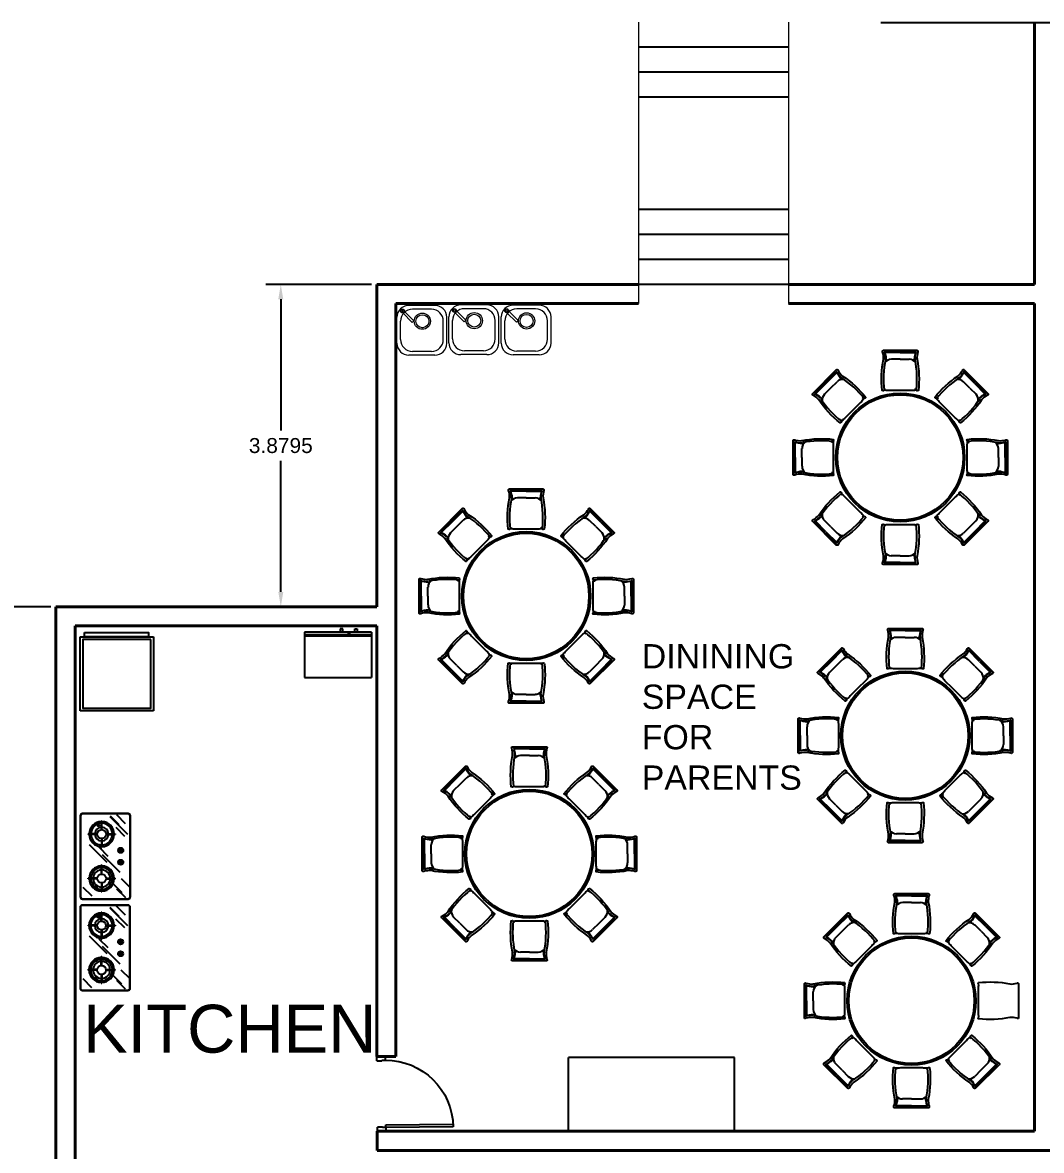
# Model space of a CAD drawing. Header units: metres. Extents: x -353 to 1688, y -477 to 135.
# Drawn here: x -329.69 to -317.43, y -257.86 to -244.29 of the extents above; entities that cross this region are included whole.
import ezdxf

# ---------------------------------------------------------------- set-up
doc = ezdxf.new("R2010")
doc.units = ezdxf.units.M
doc.header["$MEASUREMENT"] = 0
for name, color, linetype, lineweight in [('DIMENSION', 240, 'Continuous', 40), ('ELEVATION', 160, 'Continuous', 20), ('PLINTH', 7, 'Continuous', 20), ('WALL', 2, 'Continuous', 40)]:
    doc.layers.add(name, color=color, linetype=linetype, lineweight=lineweight)
for name, color, linetype in [('door space', 1, 'Continuous'), ('ID-LOOSE2', 8, 'Continuous'), ('WINDOW', 10, 'Continuous')]:
    doc.layers.add(name, color=color, linetype=linetype)
for name, color, linetype, plot in [('FURNITURE', 130, 'Continuous', False), ('STAIR', 231, 'Continuous', False), ('TEXT', 141, 'Continuous', False)]:
    doc.layers.add(name, color=color, linetype=linetype, plot=plot)
doc.styles.get("Standard").update_dxf_attribs({"font": 'arial.ttf'})
doc.dimstyles.new('Annotative', dxfattribs={"dimscale": 0, "dimtxt": 0.18, "dimasz": 0.18, "dimexe": 0.18, "dimexo": 0.0625, "dimgap": 0.09, "dimtad": 0, "dimtih": 1, "dimtoh": 1, "dimdec": 4, "dimzin": 0, "dimdsep": 46, "dimtxsty": 'Standard', "dimcen": 0.09, "dimadec": 0, "dimazin": 0, "dimtfac": 1, "dimtdec": 4, "dimtofl": 0, "dimtmove": 0, "dimatfit": 3, "dimfxl": 1, "dimtolj": 1, "dimtzin": 0, "dimarcsym": 0})

# ---------------------------------------------------------------- blocks, each defined once
blk = doc.blocks.new('A$C1D6968EA')
at = {"layer": 'ID-LOOSE2'}
for p, q in [((0.001, 0.385), (0.02, 0.387)), ((0.02, 0.387), (0.016, 0.396)), ((0.02, 0.387), (0.02, 0.396)), ((0.374, 0.201), (0.374, 0.308)), ((0.455, 0.201), (0.455, 0.385)), ((0.456, 0.201), (0.456, 0.385)), ((0.464, 0.201), (0.464, 0.385)), ((0.374, 0.201), (0.374, 0.094)), ((0.455, 0.201), (0.455, 0.018)), ((0.456, 0.201), (0.456, 0.018)), ((0.464, 0.201), (0.464, 0.017)), ((0.001, 0.017), (0.02, 0.016)), ((0.02, 0.016), (0.016, 0.006)), ((0.02, 0.016), (0.02, 0.006))]:
    blk.add_line(p, q, dxfattribs=at)
for centre, radius, start, end in [((0.137, -0.752), 1.154, 78.4357, 96.8363), ((-0.011, 0.389), 0.012, 341.7536, 26.5375), ((0.276, 0.307), 0.0978, 0.5164, 53.1927), ((0.346, 0.685), 0.317, 271.1591, 287.5641), ((0.394, 0.618), 0.241, 264.5513, 285.9626), ((0.454, 0.385), 0.000433, 341.7715, 99.2202), ((0.455, 0.385), 0.000725, 357.3762, 107.5208), ((0.461, 0.384), 0.00242, 10.345, 111.3742), ((0.137, 1.154), 1.154, 263.1637, 281.5643), ((-0.011, 0.014), 0.012, 333.4625, 18.2464), ((0.276, 0.095), 0.0978, 306.8073, 359.4836), ((0.346, -0.282), 0.317, 72.4359, 88.8409), ((0.394, -0.216), 0.241, 74.0374, 95.4487), ((0.454, 0.018), 0.000433, 260.7798, 18.2285), ((0.455, 0.018), 0.000725, 252.4792, 2.6238), ((0.461, 0.018), 0.00242, 248.6258, 349.655)]:
    blk.add_arc(centre, radius, start, end, dxfattribs=at)
blk = doc.blocks.new('A$C027E3DAA')
at = {"lineweight": 5}
for p, q in [((320, 419.7), (100, 419.7)), ((290.5, 387.8), (130.7, 387.8)), ((0, 100), (0, 319.7)), ((30.7, 132), (30.7, 287.8)), ((48.5, 356.2), (128.4, 276)), ((142.2, 289.7), (62.9, 369.3)), ((128.4, 276), (142.2, 289.7)), ((390.5, 132), (390.5, 287.8)), ((420, 100), (420, 319.7)), ((290.5, 32), (130.7, 32)), ((320, 0), (100, 0))]:
    blk.add_line(p, q, dxfattribs=at)
for centre, radius in [((46.7, 372.6), 16.5), ((46.7, 372.6), 8.24), ((214, 286.7), 68.5), ((214, 286.7), 54.8)]:
    blk.add_circle(centre, radius, dxfattribs=at)
for centre, start, end in [((100, 319.7), 90, 180), ((130.7, 287.8), 90, 180), ((290.5, 287.8), 0, 90), ((320, 319.7), 0, 90), ((100, 100), 180, 270), ((130.7, 132), 180, 270), ((290.5, 132), 270, 0), ((320, 100), 270, 0)]:
    blk.add_arc(centre, 100, start, end, dxfattribs=at)
blk = doc.blocks.new('A$C525172BA')
for p, q in [((23.9, 336.8), (101.3, 414.2)), ((177.6, 369.5), (182.6, 369.5)), ((320.9, 202.7), (475.7, 357.5)), ((572.4, 369.5), (567.4, 369.5)), ((63.2, 254.2), (63.2, 249.2)), ((232.1, 89.3), (386.9, 244.1)), ((299, 254.2), (299, 249.2)), ((374.2, 193.8), (451.6, 271.2)), ((451, 254.2), (451, 249.2)), ((686.8, 254.2), (686.8, 249.2)), ((10.1, 41), (87.5, 118.4)), ((54.5, 73.5), (131.9, 150.9)), ((177.6, 133.3), (182.6, 133.3)), ((549.9, 47.9), (627.2, 125.3)), ((572.4, 133.3), (567.4, 133.3)), ((567.6, 22.2), (722.4, 177)), ((650.5, 97.2), (727.9, 174.6)), ((661.4, 42), (738.7, 119.3)), ((100.9, 1.5), (178.3, 78.9))]:
    blk.add_line(p, q)
at = {"ltscale": 0.18}
for p, q in [((177.6, 296.7), (177.6, 369.5)), ((182.6, 296.7), (182.6, 369.5)), ((567.4, 296.7), (567.4, 369.5)), ((572.4, 296.7), (572.4, 369.5)), ((135.1, 254.2), (63.2, 254.2)), ((135.1, 249.2), (63.2, 249.2)), ((177.6, 206.8), (177.6, 133.3)), ((182.6, 206.8), (182.6, 133.3)), ((225, 254.2), (299, 254.2)), ((225, 249.2), (299, 249.2)), ((525, 254.2), (451, 254.2)), ((525, 249.2), (451, 249.2)), ((567.4, 206.8), (567.4, 133.3)), ((572.4, 206.8), (572.4, 133.3)), ((614.9, 254.2), (686.8, 254.2)), ((614.9, 249.2), (686.8, 249.2)), ((318.6, 99.8), (318.6, 69)), ((326.6, 99.8), (326.6, 69)), ((423.4, 99.8), (423.4, 69)), ((431.4, 99.8), (431.4, 69))]:
    blk.add_line(p, q, dxfattribs=at)
for points in [[(20, 0), (730, 0, 0.414214), (750, 20), (750, 420, 0.414214), (730, 440), (20, 440, 0.414214), (0, 420), (0, 20, 0.414214)], [(20, 3), (730, 3, 0.414214), (747, 20), (747, 420, 0.414214), (730, 437), (20, 437, 0.414214), (3, 420), (3, 20, 0.414214)]]:
    blk.add_lwpolyline(points, format="xyb", close=True)
for centre in [(115.3, 300.3), (109.4, 291.3), (642.8, 283.6), (646.9, 273)]:
    blk.add_circle(centre, 3.58)
for centre, radius in [((180.1, 251.7), 39), ((569.9, 251.7), 39), ((322.6, 84.4), 22.5), ((427.4, 84.4), 22.5)]:
    blk.add_circle(centre, radius, dxfattribs=at)
for centre, radius, start, end in [((180.1, 251.7), 110, 91.30229, 178.69771), ((180.1, 251.7), 95, 91.59175, 178.40825), ((180.1, 251.7), 75, 91.91021, 178.08979), ((180.1, 251.7), 110, 1.30229, 88.69771), ((180.1, 251.7), 75, 1.91021, 88.08979), ((180.1, 251.7), 95, 1.59175, 88.40825), ((569.9, 251.7), 110, 91.30229, 178.69771), ((569.9, 251.7), 95, 91.59175, 178.40825), ((569.9, 251.7), 60, 92.38802, 177.61198), ((569.9, 251.7), 110, 1.30229, 88.69771), ((569.9, 251.7), 60, 2.38802, 87.61198), ((569.9, 251.7), 95, 1.59175, 88.40825), ((180.1, 251.7), 110, 181.30229, 268.69771), ((180.1, 251.7), 95, 181.59175, 268.40825), ((180.1, 251.7), 75, 181.91021, 268.08979), ((134.3, 251.7), 2.64, 288.75105, 71.24895), ((180.1, 297), 2.52, 186.73537, 353.26463), ((180.1, 205.8), 2.69, 21.78852, 158.21148), ((180.1, 251.7), 75, 271.91021, 358.08979), ((180.1, 251.7), 110, 271.30229, 358.69771), ((180.1, 251.7), 95, 271.59175, 358.40825), ((225.9, 251.7), 2.67, 110.55069, 249.44931), ((569.9, 251.7), 110, 181.30229, 268.69771), ((569.9, 251.7), 95, 181.59175, 268.40825), ((569.9, 251.7), 60, 182.38802, 267.61198), ((524.2, 251.7), 2.63, 288.41197, 71.58803), ((569.9, 296.8), 2.51, 183.95793, 356.04207), ((569.9, 206), 2.63, 17.9418, 162.0582), ((569.9, 251.7), 60, 272.38802, 357.61198), ((569.9, 251.7), 110, 271.30229, 358.69771), ((569.9, 251.7), 95, 271.59175, 358.40825), ((615.5, 251.7), 2.58, 104.29448, 255.70552), ((322.6, 84.4), 18.5, 111.32369, 248.67631), ((316.6, 99.8), 2, 0, 111.32369), ((328.6, 99.8), 2, 68.67631, 180), ((322.6, 84.4), 18.5, 291.32369, 68.67631), ((427.4, 84.4), 18.5, 111.32369, 248.67631), ((421.4, 99.8), 2, 0, 111.32369), ((433.4, 99.8), 2, 68.67631, 180), ((427.4, 84.4), 18.5, 291.32369, 68.67631), ((316.6, 69), 2, 248.67631, 0), ((328.6, 69), 2, 180, 291.32369), ((421.4, 69), 2, 248.67631, 0), ((433.4, 69), 2, 180, 291.32369)]:
    blk.add_arc(centre, radius, start, end, dxfattribs=at)
blk = doc.blocks.new('A$C46405F3B')
for p, q in [((0, 565.1), (560, 565.1)), ((0, 0), (0, 565.1)), ((560, 565.1), (560, 0)), ((560, 0), (0, 0))]:
    blk.add_line(p, q)
for points in [[(540, 545.1), (20, 545.1), (20, 20), (540, 20)], [(33.6, 600), (522.6, 600), (522.6, 565.1), (33.6, 565.1)]]:
    blk.add_lwpolyline(points, close=True)
blk = doc.blocks.new('C12')
for p, q in [((-0.7013, -0.8734), (-0.7013, -0.0048)), ((0.5813, -0.0048), (-0.7013, -0.0048)), ((0.5813, -0.8734), (0.5813, -0.0048)), ((-0.7013, -0.7942), (0.5813, -0.7942)), ((-0.7013, -0.8208), (0.5813, -0.8208)), ((-0.2794, -0.8734), (-0.2794, -0.8208)), ((-0.2549, -0.8734), (-0.2549, -0.8208)), ((-0.7013, -0.8734), (0.5813, -0.8734)), ((-0.4266, -0.9363), (-0.4266, -0.8713)), ((-0.3802, -0.8713), (-0.3802, -0.9363)), ((-0.1512, -0.8713), (-0.1512, -0.9363)), ((-0.1048, -0.9363), (-0.1048, -0.8713)), ((-0.3802, -0.9363), (-0.4266, -0.9363)), ((-0.1512, -0.9363), (-0.1048, -0.9363))]:
    blk.add_line(p, q)
blk = doc.blocks.new('62438789')
at = {"xscale": 10, "zscale": 10}
blk.add_blockref('C12', (0.933, -0.007), dxfattribs=at)
blk = doc.blocks.new('REFRIG4')
at = {"xscale": 0.1, "zscale": 0.1}
blk.add_blockref('62438789', (-0.033, 0.012), dxfattribs=at)
blk = doc.blocks.new('*D201')
at = {"layer": 'Defpoints', "color": 0, "transparency": 16777216}
for p in [(-329.287, -251.323), (-330.381, -261.675), (-329.287, -261.675)]:
    blk.add_point(p, dxfattribs=at)
at = {"layer": 'DIMENSION', "color": 0, "lineweight": -2, "transparency": 16777216}
for p, q in [((-329.349, -251.323), (-330.561, -251.323)), ((-330.381, -251.503), (-330.381, -256.317)), ((-330.381, -261.495), (-330.381, -256.681)), ((-329.349, -261.675), (-330.561, -261.675))]:
    blk.add_line(p, q, dxfattribs=at)
at = {"layer": 'DIMENSION', "color": 0, "transparency": 16777216}
for points in [[(-330.411, -251.503), (-330.351, -251.503), (-330.381, -251.323)], [(-330.411, -261.495), (-330.351, -261.495), (-330.381, -261.675)]]:
    blk.add_solid(points, dxfattribs=at)
at = {"layer": 'DIMENSION', "color": 0, "transparency": 16777216, "insert": (-330.381, -256.499), "char_height": 0.18, "attachment_point": 5}
blk.add_mtext('\\A1;10.3521', dxfattribs=at)
blk = doc.blocks.new('*D202')
at = {"layer": 'Defpoints', "color": 0, "transparency": 16777216}
for p in [(-325.427, -247.443), (-326.582, -251.323), (-325.427, -251.323)]:
    blk.add_point(p, dxfattribs=at)
at = {"layer": 'DIMENSION', "color": 0, "lineweight": -2, "transparency": 16777216}
for p, q in [((-325.489, -247.443), (-326.762, -247.443)), ((-326.582, -247.623), (-326.582, -249.201)), ((-326.582, -251.143), (-326.582, -249.565)), ((-325.489, -251.323), (-326.762, -251.323))]:
    blk.add_line(p, q, dxfattribs=at)
at = {"layer": 'DIMENSION', "color": 0, "transparency": 16777216}
for points in [[(-326.612, -247.623), (-326.552, -247.623), (-326.582, -247.443)], [(-326.612, -251.143), (-326.552, -251.143), (-326.582, -251.323)]]:
    blk.add_solid(points, dxfattribs=at)
at = {"layer": 'DIMENSION', "color": 0, "transparency": 16777216, "insert": (-326.582, -249.383), "char_height": 0.18, "attachment_point": 5}
blk.add_mtext('\\A1;3.8795', dxfattribs=at)

msp = doc.modelspace()

# ---------------------------------------------------------------- linework, layer by layer
at = {"layer": 'door space'}
for p, q in [((-325.42724, -256.73311), (-325.32724, -256.7321)), ((-325.42674, -256.7831), (-325.42724, -256.73311)), ((-325.42674, -256.7831), (-325.36674, -256.7825)), ((-325.36679, -256.7775), (-325.32679, -256.7771)), ((-325.36679, -256.7775), (-325.36674, -256.7825)), ((-325.32724, -256.7321), (-325.32679, -256.7771)), ((-325.35871, -257.58246), (-325.41871, -257.58306)), ((-325.41821, -257.63306), (-325.41871, -257.58306)), ((-325.31821, -257.63206), (-325.41821, -257.63306)), ((-325.35871, -257.58246), (-325.35866, -257.58746)), ((-325.31866, -257.58706), (-325.35866, -257.58746)), ((-325.31901, -257.55206), (-324.50905, -257.54393)), ((-325.31866, -257.58706), (-325.31901, -257.55206)), ((-324.5087, -257.57893), (-325.31866, -257.58706)), ((-325.31866, -257.58706), (-325.31821, -257.63206))]:
    msp.add_line(p, q, dxfattribs=at)
at = {"layer": 'door space', "extrusion": (0, 0, -1)}
msp.add_ellipse((-325.31866, -257.58706), major_axis=(0.57848, -0.56698), ratio=1, start_param=3.92699082, end_param=5.49778714, dxfattribs=at)
at = {"layer": 'ELEVATION'}
for p, q in [((-325.19658, -256.36176), (-325.1988, -256.36174)), ((-318.28658, -257.6315), (-318.28657, -257.63243))]:
    msp.add_line(p, q, dxfattribs=at)
at = {"layer": 'FURNITURE'}
for p, q in [((-323.12205, -257.64406), (-323.12205, -256.74406)), ((-321.12205, -256.74406), (-323.12205, -256.74406)), ((-321.12205, -257.64406), (-321.12205, -256.74406))]:
    msp.add_line(p, q, dxfattribs=at)
for points in [[(-318.9182, -248.25565, 0.10252325), (-318.92778, -248.34303, -0.08046065), (-318.91221, -248.72026, -0.30229994), (-318.93663, -248.71733, 0.1979323), (-318.94578, -248.71667, -0.02819302), (-318.99985, -248.72026), (-319.12989, -248.72026), (-319.25994, -248.72026, -0.02819302), (-319.314, -248.71667, 0.1979323), (-319.32315, -248.71733, -0.30229994), (-319.34757, -248.72026, -0.08046065), (-319.332, -248.34303, 0.10252325), (-319.34158, -248.25565, -0.58711132), (-319.3308, -248.23646), (-318.92898, -248.23646, -0.58711132)], [(-319.87796, -248.47782, 0.10252325), (-319.82294, -248.54639, -0.08046065), (-319.54519, -248.80212, -0.30229994), (-319.56453, -248.81732, 0.1979323), (-319.57146, -248.82332, -0.02819302), (-319.60716, -248.86409), (-319.69911, -248.95604), (-319.79107, -249.048, -0.02819302), (-319.83184, -249.08369, 0.1979323), (-319.83784, -249.09062, -0.30229994), (-319.85304, -249.10997, -0.08046065), (-320.10877, -248.83221, 0.10252325), (-320.17733, -248.7772, -0.58711132), (-320.18328, -248.75601), (-319.89915, -248.47188, -0.58711132)], [(-318.08245, -248.7772, 0.10252325), (-318.15102, -248.83221, -0.08046065), (-318.40675, -249.10997, -0.30229994), (-318.42195, -249.09062, 0.1979323), (-318.42794, -249.08369, -0.02819302), (-318.46871, -249.048), (-318.56067, -248.95604), (-318.65263, -248.86409, -0.02819302), (-318.68832, -248.82332, 0.1979323), (-318.69525, -248.81732, -0.30229994), (-318.71459, -248.80212, -0.08046065), (-318.43684, -248.54639, 0.10252325), (-318.38183, -248.47782, -0.58711132), (-318.36064, -248.47188), (-318.07651, -248.75601, -0.58711132)], [(-320.39951, -249.31357, 0.10252325), (-320.31212, -249.32315, -0.08046065), (-319.93489, -249.30758, -0.30229994), (-319.93782, -249.33201, 0.1979323), (-319.93848, -249.34115, -0.02819302), (-319.93489, -249.39522), (-319.93489, -249.52526), (-319.93489, -249.65531, -0.02819302), (-319.93848, -249.70938, 0.1979323), (-319.93782, -249.71852, -0.30229994), (-319.93489, -249.74294, -0.08046065), (-320.31212, -249.72737, 0.10252325), (-320.39951, -249.73695, -0.58711132), (-320.41869, -249.72617), (-320.41869, -249.32435, -0.58711132)], [(-317.86028, -249.73695, 0.10252325), (-317.94766, -249.72737, -0.08046065), (-318.32489, -249.74294, -0.30229994), (-318.32196, -249.71852, 0.1979323), (-318.3213, -249.70938, -0.02819302), (-318.32489, -249.65531), (-318.32489, -249.52526), (-318.32489, -249.39522, -0.02819302), (-318.3213, -249.34115, 0.1979323), (-318.32196, -249.33201, -0.30229994), (-318.32489, -249.30758, -0.08046065), (-317.94766, -249.32315, 0.10252325), (-317.86028, -249.31357, -0.58711132), (-317.84109, -249.32435), (-317.84109, -249.72617, -0.58711132)], [(-323.41766, -249.92326, 0.10252325), (-323.42725, -250.01065, -0.08046065), (-323.41167, -250.38788, -0.30229994), (-323.4361, -250.38495, 0.1979323), (-323.44524, -250.38429, -0.02819302), (-323.49931, -250.38788), (-323.62936, -250.38788), (-323.7594, -250.38788, -0.02819302), (-323.81347, -250.38429, 0.1979323), (-323.82261, -250.38495, -0.30229994), (-323.84704, -250.38788, -0.08046065), (-323.83146, -250.01065, 0.10252325), (-323.84105, -249.92326, -0.58711132), (-323.83027, -249.90408), (-323.42845, -249.90408, -0.58711132)], [(-320.17733, -250.27333, 0.10252325), (-320.10877, -250.21831, -0.08046065), (-319.85304, -249.94056, -0.30229994), (-319.83784, -249.9599, 0.1979323), (-319.83184, -249.96684, -0.02819302), (-319.79107, -250.00253), (-319.69911, -250.09448), (-319.60716, -250.18644, -0.02819302), (-319.57146, -250.22721, 0.1979323), (-319.56453, -250.23321, -0.30229994), (-319.54519, -250.24841, -0.08046065), (-319.82294, -250.50414, 0.10252325), (-319.87796, -250.57271, -0.58711132), (-319.89915, -250.57865), (-320.18328, -250.29452, -0.58711132)], [(-318.38183, -250.57271, 0.10252325), (-318.43684, -250.50414, -0.08046065), (-318.71459, -250.24841, -0.30229994), (-318.69525, -250.23321, 0.1979323), (-318.68832, -250.22721, -0.02819302), (-318.65263, -250.18644), (-318.56067, -250.09448), (-318.46871, -250.00253, -0.02819302), (-318.42794, -249.96684, 0.1979323), (-318.42195, -249.9599, -0.30229994), (-318.40675, -249.94056, -0.08046065), (-318.15102, -250.21831, 0.10252325), (-318.08245, -250.27333, -0.58711132), (-318.07651, -250.29452), (-318.36064, -250.57865, -0.58711132)], [(-324.37742, -250.14543, 0.10252325), (-324.32241, -250.214, -0.08046065), (-324.04465, -250.46973, -0.30229994), (-324.06399, -250.48493, 0.1979323), (-324.07093, -250.49093, -0.02819302), (-324.10662, -250.5317), (-324.19858, -250.62366), (-324.29053, -250.71561, -0.02819302), (-324.3313, -250.7513, 0.1979323), (-324.3373, -250.75824, -0.30229994), (-324.3525, -250.77758, -0.08046065), (-324.60823, -250.49983, 0.10252325), (-324.6768, -250.44481, -0.58711132), (-324.68274, -250.42362), (-324.39861, -250.13949, -0.58711132)], [(-322.58191, -250.44481, 0.10252325), (-322.65048, -250.49983, -0.08046065), (-322.90621, -250.77758, -0.30229994), (-322.92141, -250.75824, 0.1979323), (-322.92741, -250.7513, -0.02819302), (-322.96818, -250.71561), (-323.06013, -250.62366), (-323.15209, -250.5317, -0.02819302), (-323.18778, -250.49093, 0.1979323), (-323.19472, -250.48493, -0.30229994), (-323.21406, -250.46973, -0.08046065), (-322.93631, -250.214, 0.10252325), (-322.88129, -250.14543, -0.58711132), (-322.8601, -250.13949), (-322.57597, -250.42362, -0.58711132)], [(-319.34158, -250.79488, 0.10252325), (-319.332, -250.70749, -0.08046065), (-319.34757, -250.33026, -0.30229994), (-319.32315, -250.33319, 0.1979323), (-319.314, -250.33385, -0.02819302), (-319.25994, -250.33026), (-319.12989, -250.33026), (-318.99985, -250.33026, -0.02819302), (-318.94578, -250.33385, 0.1979323), (-318.93663, -250.33319, -0.30229994), (-318.91221, -250.33026, -0.08046065), (-318.92778, -250.70749, 0.10252325), (-318.9182, -250.79488, -0.58711132), (-318.92898, -250.81406), (-319.3308, -250.81406, -0.58711132)], [(-324.89897, -250.98118, 0.10252325), (-324.81159, -250.99077, -0.08046065), (-324.43436, -250.97519, -0.30229994), (-324.43728, -250.99962, 0.1979323), (-324.43795, -251.00876, -0.02819302), (-324.43436, -251.06283), (-324.43436, -251.19288), (-324.43436, -251.32292, -0.02819302), (-324.43795, -251.37699, 0.1979323), (-324.43728, -251.38613, -0.30229994), (-324.43436, -251.41056, -0.08046065), (-324.81159, -251.39498, 0.10252325), (-324.89897, -251.40457, -0.58711132), (-324.91816, -251.39379), (-324.91816, -250.99197, -0.58711132)], [(-322.35974, -251.40457, 0.10252325), (-322.44713, -251.39498, -0.08046065), (-322.82436, -251.41056, -0.30229994), (-322.82143, -251.38613, 0.1979323), (-322.82076, -251.37699, -0.02819302), (-322.82436, -251.32292), (-322.82436, -251.19288), (-322.82436, -251.06283, -0.02819302), (-322.82076, -251.00876, 0.1979323), (-322.82143, -250.99962, -0.30229994), (-322.82436, -250.97519, -0.08046065), (-322.44713, -250.99077, 0.10252325), (-322.35974, -250.98118, -0.58711132), (-322.34056, -250.99197), (-322.34056, -251.39379, -0.58711132)], [(-324.6768, -251.94094, 0.10252325), (-324.60823, -251.88593, -0.08046065), (-324.3525, -251.60817, -0.30229994), (-324.3373, -251.62752, 0.1979323), (-324.3313, -251.63445, -0.02819302), (-324.29053, -251.67014), (-324.19858, -251.7621), (-324.10662, -251.85405, -0.02819302), (-324.07093, -251.89482, 0.1979323), (-324.06399, -251.90082, -0.30229994), (-324.04465, -251.91602, -0.08046065), (-324.32241, -252.17175, 0.10252325), (-324.37742, -252.24032, -0.58711132), (-324.39861, -252.24626), (-324.68274, -251.96213, -0.58711132)], [(-322.88129, -252.24032, 0.10252325), (-322.93631, -252.17175, -0.08046065), (-323.21406, -251.91602, -0.30229994), (-323.19472, -251.90082, 0.1979323), (-323.18778, -251.89482, -0.02819302), (-323.15209, -251.85405), (-323.06013, -251.7621), (-322.96818, -251.67014, -0.02819302), (-322.92741, -251.63445, 0.1979323), (-322.92141, -251.62752, -0.30229994), (-322.90621, -251.60817, -0.08046065), (-322.65048, -251.88593, 0.10252325), (-322.58191, -251.94094, -0.58711132), (-322.57597, -251.96213), (-322.8601, -252.24626, -0.58711132)], [(-318.85756, -251.60195, 0.10252325), (-318.86715, -251.68934, -0.08046065), (-318.85157, -252.06657, -0.30229994), (-318.876, -252.06364, 0.1979323), (-318.88514, -252.06298, -0.02819302), (-318.93921, -252.06657), (-319.06926, -252.06657), (-319.1993, -252.06657, -0.02819302), (-319.25337, -252.06298, 0.1979323), (-319.26251, -252.06364, -0.30229994), (-319.28694, -252.06657, -0.08046065), (-319.27136, -251.68934, 0.10252325), (-319.28095, -251.60195, -0.58711132), (-319.27017, -251.58277), (-318.86835, -251.58277, -0.58711132)], [(-319.81732, -251.82413, 0.10252325), (-319.76231, -251.89269, -0.08046065), (-319.48455, -252.14842, -0.30229994), (-319.50389, -252.16362, 0.1979323), (-319.51083, -252.16962, -0.02819302), (-319.54652, -252.21039), (-319.63848, -252.30235), (-319.73043, -252.3943, -0.02819302), (-319.7712, -252.42999, 0.1979323), (-319.7772, -252.43693, -0.30229994), (-319.7924, -252.45627, -0.08046065), (-320.04813, -252.17852, 0.10252325), (-320.1167, -252.1235, -0.58711132), (-320.12264, -252.10231), (-319.83851, -251.81818, -0.58711132)], [(-318.02181, -252.1235, 0.10252325), (-318.09038, -252.17852, -0.08046065), (-318.34611, -252.45627, -0.30229994), (-318.36131, -252.43693, 0.1979323), (-318.36731, -252.42999, -0.02819302), (-318.40808, -252.3943), (-318.50003, -252.30235), (-318.59199, -252.21039, -0.02819302), (-318.62768, -252.16962, 0.1979323), (-318.63462, -252.16362, -0.30229994), (-318.65396, -252.14842, -0.08046065), (-318.37621, -251.89269, 0.10252325), (-318.32119, -251.82413, -0.58711132), (-318.3, -251.81818), (-318.01587, -252.10231, -0.58711132)], [(-323.84105, -252.46249, 0.10252325), (-323.83146, -252.37511, -0.08046065), (-323.84704, -251.99788, -0.30229994), (-323.82261, -252.0008, 0.1979323), (-323.81347, -252.00147, -0.02819302), (-323.7594, -251.99788), (-323.62936, -251.99788), (-323.49931, -251.99788, -0.02819302), (-323.44524, -252.00147, 0.1979323), (-323.4361, -252.0008, -0.30229994), (-323.41167, -251.99788, -0.08046065), (-323.42725, -252.37511, 0.10252325), (-323.41766, -252.46249, -0.58711132), (-323.42845, -252.48168), (-323.83027, -252.48168, -0.58711132)], [(-320.33887, -252.65988, 0.10252325), (-320.25149, -252.66946, -0.08046065), (-319.87426, -252.65389, -0.30229994), (-319.87718, -252.67831, 0.1979323), (-319.87785, -252.68745, -0.02819302), (-319.87426, -252.74152), (-319.87426, -252.87157), (-319.87426, -253.00161, -0.02819302), (-319.87785, -253.05568, 0.1979323), (-319.87718, -253.06482, -0.30229994), (-319.87426, -253.08925, -0.08046065), (-320.25149, -253.07368, 0.10252325), (-320.33887, -253.08326, -0.58711132), (-320.35806, -253.07248), (-320.35806, -252.67066, -0.58711132)], [(-317.79964, -253.08326, 0.10252325), (-317.88703, -253.07368, -0.08046065), (-318.26426, -253.08925, -0.30229994), (-318.26133, -253.06482, 0.1979323), (-318.26066, -253.05568, -0.02819302), (-318.26426, -253.00161), (-318.26426, -252.87157), (-318.26426, -252.74152, -0.02819302), (-318.26066, -252.68745, 0.1979323), (-318.26133, -252.67831, -0.30229994), (-318.26426, -252.65389, -0.08046065), (-317.88703, -252.66946, 0.10252325), (-317.79964, -252.65988, -0.58711132), (-317.78046, -252.67066), (-317.78046, -253.07248, -0.58711132)], [(-323.37972, -253.02401, 0.10252325), (-323.3893, -253.11139, -0.08046065), (-323.37373, -253.48862, -0.30229994), (-323.39815, -253.4857, 0.1979323), (-323.4073, -253.48503, -0.02819302), (-323.46136, -253.48862), (-323.59141, -253.48862), (-323.72145, -253.48862, -0.02819302), (-323.77552, -253.48503, 0.1979323), (-323.78467, -253.4857, -0.30229994), (-323.80909, -253.48862, -0.08046065), (-323.79352, -253.11139, 0.10252325), (-323.8031, -253.02401, -0.58711132), (-323.79232, -253.00482), (-323.3905, -253.00482, -0.58711132)], [(-324.33947, -253.24618, 0.10252325), (-324.28446, -253.31475, -0.08046065), (-324.00671, -253.57048, -0.30229994), (-324.02605, -253.58568, 0.1979323), (-324.03298, -253.59168, -0.02819302), (-324.06867, -253.63245), (-324.16063, -253.7244), (-324.25259, -253.81636, -0.02819302), (-324.29336, -253.85205, 0.1979323), (-324.29935, -253.85899, -0.30229994), (-324.31455, -253.87833, -0.08046065), (-324.57028, -253.60057, 0.10252325), (-324.63885, -253.54556, -0.58711132), (-324.64479, -253.52437), (-324.36066, -253.24024, -0.58711132)], [(-322.54397, -253.54556, 0.10252325), (-322.61253, -253.60057, -0.08046065), (-322.86826, -253.87833, -0.30229994), (-322.88346, -253.85899, 0.1979323), (-322.88946, -253.85205, -0.02819302), (-322.93023, -253.81636), (-323.02219, -253.7244), (-323.11414, -253.63245, -0.02819302), (-323.14984, -253.59168, 0.1979323), (-323.15677, -253.58568, -0.30229994), (-323.17611, -253.57048, -0.08046065), (-322.89836, -253.31475, 0.10252325), (-322.84334, -253.24618, -0.58711132), (-322.82215, -253.24024), (-322.53802, -253.52437, -0.58711132)], [(-320.1167, -253.61963, 0.10252325), (-320.04813, -253.56462, -0.08046065), (-319.7924, -253.28686, -0.30229994), (-319.7772, -253.30621, 0.1979323), (-319.7712, -253.31314, -0.02819302), (-319.73043, -253.34883), (-319.63848, -253.44079), (-319.54652, -253.53274, -0.02819302), (-319.51083, -253.57352, 0.1979323), (-319.50389, -253.57951, -0.30229994), (-319.48455, -253.59471, -0.08046065), (-319.76231, -253.85044, 0.10252325), (-319.81732, -253.91901, -0.58711132), (-319.83851, -253.92495), (-320.12264, -253.64082, -0.58711132)], [(-318.32119, -253.91901, 0.10252325), (-318.37621, -253.85044, -0.08046065), (-318.65396, -253.59471, -0.30229994), (-318.63462, -253.57951, 0.1979323), (-318.62768, -253.57352, -0.02819302), (-318.59199, -253.53274), (-318.50003, -253.44079), (-318.40808, -253.34883, -0.02819302), (-318.36731, -253.31314, 0.1979323), (-318.36131, -253.30621, -0.30229994), (-318.34611, -253.28686, -0.08046065), (-318.09038, -253.56462, 0.10252325), (-318.02181, -253.61963, -0.58711132), (-318.01587, -253.64082), (-318.3, -253.92495, -0.58711132)], [(-319.28095, -254.14118, 0.10252325), (-319.27136, -254.0538, -0.08046065), (-319.28694, -253.67657, -0.30229994), (-319.26251, -253.6795, 0.1979323), (-319.25337, -253.68016, -0.02819302), (-319.1993, -253.67657), (-319.06926, -253.67657), (-318.93921, -253.67657, -0.02819302), (-318.88514, -253.68016, 0.1979323), (-318.876, -253.6795, -0.30229994), (-318.85157, -253.67657, -0.08046065), (-318.86715, -254.0538, 0.10252325), (-318.85756, -254.14118, -0.58711132), (-318.86835, -254.16037), (-319.27017, -254.16037, -0.58711132)], [(-324.86102, -254.08193, 0.10252325), (-324.77364, -254.09152, -0.08046065), (-324.39641, -254.07594, -0.30229994), (-324.39934, -254.10037, 0.1979323), (-324.4, -254.10951, -0.02819302), (-324.39641, -254.16358), (-324.39641, -254.29362), (-324.39641, -254.42367, -0.02819302), (-324.4, -254.47774, 0.1979323), (-324.39934, -254.48688, -0.30229994), (-324.39641, -254.51131, -0.08046065), (-324.77364, -254.49573, 0.10252325), (-324.86102, -254.50532, -0.58711132), (-324.88021, -254.49453), (-324.88021, -254.09271, -0.58711132)], [(-322.32179, -254.50532, 0.10252325), (-322.40918, -254.49573, -0.08046065), (-322.78641, -254.51131, -0.30229994), (-322.78348, -254.48688, 0.1979323), (-322.78282, -254.47774, -0.02819302), (-322.78641, -254.42367), (-322.78641, -254.29362), (-322.78641, -254.16358, -0.02819302), (-322.78282, -254.10951, 0.1979323), (-322.78348, -254.10037, -0.30229994), (-322.78641, -254.07594, -0.08046065), (-322.40918, -254.09152, 0.10252325), (-322.32179, -254.08193, -0.58711132), (-322.30261, -254.09271), (-322.30261, -254.49453, -0.58711132)], [(-324.63885, -255.04169, 0.10252325), (-324.57028, -254.98667, -0.08046065), (-324.31455, -254.70892, -0.30229994), (-324.29935, -254.72826, 0.1979323), (-324.29336, -254.7352, -0.02819302), (-324.25259, -254.77089), (-324.16063, -254.86284), (-324.06867, -254.9548, -0.02819302), (-324.03298, -254.99557, 0.1979323), (-324.02605, -255.00157, -0.30229994), (-324.00671, -255.01677, -0.08046065), (-324.28446, -255.2725, 0.10252325), (-324.33947, -255.34107, -0.58711132), (-324.36066, -255.34701), (-324.64479, -255.06288, -0.58711132)], [(-322.84334, -255.34107, 0.10252325), (-322.89836, -255.2725, -0.08046065), (-323.17611, -255.01677, -0.30229994), (-323.15677, -255.00157, 0.1979323), (-323.14984, -254.99557, -0.02819302), (-323.11414, -254.9548), (-323.02219, -254.86284), (-322.93023, -254.77089, -0.02819302), (-322.88946, -254.7352, 0.1979323), (-322.88346, -254.72826, -0.30229994), (-322.86826, -254.70892, -0.08046065), (-322.61253, -254.98667, 0.10252325), (-322.54397, -255.04169, -0.58711132), (-322.53802, -255.06288), (-322.82215, -255.34701, -0.58711132)], [(-318.78249, -254.79088, 0.10252325), (-318.79207, -254.87827, -0.08046065), (-318.7765, -255.2555, -0.30229994), (-318.80092, -255.25257, 0.1979323), (-318.81007, -255.25191, -0.02819302), (-318.86414, -255.2555), (-318.99418, -255.2555), (-319.12423, -255.2555, -0.02819302), (-319.17829, -255.25191, 0.1979323), (-319.18744, -255.25257, -0.30229994), (-319.21186, -255.2555, -0.08046065), (-319.19629, -254.87827, 0.10252325), (-319.20587, -254.79088, -0.58711132), (-319.19509, -254.7717), (-318.79327, -254.7717, -0.58711132)], [(-319.74225, -255.01306, 0.10252325), (-319.68723, -255.08162, -0.08046065), (-319.40948, -255.33735, -0.30229994), (-319.42882, -255.35255, 0.1979323), (-319.43575, -255.35855, -0.02819302), (-319.47145, -255.39932), (-319.5634, -255.49128), (-319.65536, -255.58323, -0.02819302), (-319.69613, -255.61892, 0.1979323), (-319.70213, -255.62586, -0.30229994), (-319.71733, -255.6452, -0.08046065), (-319.97306, -255.36745, 0.10252325), (-320.04162, -255.31243, -0.58711132), (-320.04757, -255.29124), (-319.76344, -255.00711, -0.58711132)], [(-317.94674, -255.31243, 0.10252325), (-318.01531, -255.36745, -0.08046065), (-318.27104, -255.6452, -0.30229994), (-318.28624, -255.62586, 0.1979323), (-318.29223, -255.61892, -0.02819302), (-318.333, -255.58323), (-318.42496, -255.49128), (-318.51692, -255.39932, -0.02819302), (-318.55261, -255.35855, 0.1979323), (-318.55954, -255.35255, -0.30229994), (-318.57888, -255.33735, -0.08046065), (-318.30113, -255.08162, 0.10252325), (-318.24612, -255.01306, -0.58711132), (-318.22493, -255.00711), (-317.9408, -255.29124, -0.58711132)], [(-323.8031, -255.56324, 0.10252325), (-323.79352, -255.47585, -0.08046065), (-323.80909, -255.09862, -0.30229994), (-323.78467, -255.10155, 0.1979323), (-323.77552, -255.10221, -0.02819302), (-323.72145, -255.09862), (-323.59141, -255.09862), (-323.46136, -255.09862, -0.02819302), (-323.4073, -255.10221, 0.1979323), (-323.39815, -255.10155, -0.30229994), (-323.37373, -255.09862, -0.08046065), (-323.3893, -255.47585, 0.10252325), (-323.37972, -255.56324, -0.58711132), (-323.3905, -255.58242), (-323.79232, -255.58242, -0.58711132)], [(-320.2638, -255.84881, 0.10252325), (-320.17641, -255.85839, -0.08046065), (-319.79918, -255.84282, -0.30229994), (-319.80211, -255.86724, 0.1979323), (-319.80277, -255.87638, -0.02819302), (-319.79918, -255.93045), (-319.79918, -256.0605), (-319.79918, -256.19054, -0.02819302), (-319.80277, -256.24461, 0.1979323), (-319.80211, -256.25375, -0.30229994), (-319.79918, -256.27818, -0.08046065), (-320.17641, -256.26261, 0.10252325), (-320.2638, -256.27219, -0.58711132), (-320.28298, -256.26141), (-320.28298, -255.85959, -0.58711132)], [(-317.72457, -256.27219, 0.10252325), (-317.81195, -256.26261, -0.08046065), (-318.18918, -256.27818, -0.30229994), (-318.18625, -256.25375, 0.1979323), (-318.18559, -256.24461, -0.02819302), (-318.18918, -256.19054), (-318.18918, -256.0605), (-318.18918, -255.93045, -0.02819302), (-318.18559, -255.87638, 0.1979323), (-318.18625, -255.86724, -0.30229994), (-318.18918, -255.84282, -0.08046065), (-317.81195, -255.85839, 0.10252325), (-317.72457, -255.84881, -0.58711132), (-317.70538, -255.85959), (-317.70538, -256.26141, -0.58711132)], [(-320.04162, -256.80856, 0.10252325), (-319.97306, -256.75355, -0.08046065), (-319.71733, -256.47579, -0.30229994), (-319.70213, -256.49514, 0.1979323), (-319.69613, -256.50207, -0.02819302), (-319.65536, -256.53776), (-319.5634, -256.62972), (-319.47145, -256.72167, -0.02819302), (-319.43575, -256.76244, 0.1979323), (-319.42882, -256.76844, -0.30229994), (-319.40948, -256.78364, -0.08046065), (-319.68723, -257.03937, 0.10252325), (-319.74225, -257.10794, -0.58711132), (-319.76344, -257.11388), (-320.04757, -256.82975, -0.58711132)], [(-318.24612, -257.10794, 0.10252325), (-318.30113, -257.03937, -0.08046065), (-318.57888, -256.78364, -0.30229994), (-318.55954, -256.76844, 0.1979323), (-318.55261, -256.76244, -0.02819302), (-318.51692, -256.72167), (-318.42496, -256.62972), (-318.333, -256.53776, -0.02819302), (-318.29223, -256.50207, 0.1979323), (-318.28624, -256.49514, -0.30229994), (-318.27104, -256.47579, -0.08046065), (-318.01531, -256.75355, 0.10252325), (-317.94674, -256.80856, -0.58711132), (-317.9408, -256.82975), (-318.22493, -257.11388, -0.58711132)], [(-319.20587, -257.33011, 0.10252325), (-319.19629, -257.24273, -0.08046065), (-319.21186, -256.8655, -0.30229994), (-319.18744, -256.86843, 0.1979323), (-319.17829, -256.86909, -0.02819302), (-319.12423, -256.8655), (-318.99418, -256.8655), (-318.86414, -256.8655, -0.02819302), (-318.81007, -256.86909, 0.1979323), (-318.80092, -256.86843, -0.30229994), (-318.7765, -256.8655, -0.08046065), (-318.79207, -257.24273, 0.10252325), (-318.78249, -257.33011, -0.58711132), (-318.79327, -257.3493), (-319.19509, -257.3493, -0.58711132)]]:
    msp.add_lwpolyline(points, format="xyb", close=True, dxfattribs=at)
for centre, radius in [((-319.12989, -249.52526), 0.775), ((-319.12989, -249.52526), 0.755), ((-323.62936, -251.19288), 0.775), ((-323.62936, -251.19288), 0.755), ((-319.06926, -252.87157), 0.775), ((-319.06926, -252.87157), 0.755), ((-323.59141, -254.29362), 0.775), ((-323.59141, -254.29362), 0.755), ((-318.99418, -256.0605), 0.775), ((-318.99418, -256.0605), 0.755)]:
    msp.add_circle(centre, radius, dxfattribs=at)
msp.add_arc((-317.29691, -249.97924), 0.61894, 151.54719, 156.78458, dxfattribs=at)
at = {"layer": 'PLINTH'}
for p, q in [((-322.27925, -244.29053), (-322.27925, -247.67307)), ((-320.47277, -244.29053), (-320.47277, -247.67307))]:
    msp.add_line(p, q, dxfattribs=at)
at = {"layer": 'STAIR'}
for p, q in [((-320.47277, -244.59053), (-322.27925, -244.59053)), ((-320.47277, -244.89053), (-322.27925, -244.89053)), ((-320.47277, -245.19053), (-322.27925, -245.19053)), ((-320.47277, -246.54307), (-322.27925, -246.54307)), ((-320.47277, -246.84307), (-322.27925, -246.84307)), ((-320.47277, -246.84307), (-322.27925, -246.84307)), ((-320.47277, -247.14307), (-322.27925, -247.14307)), ((-320.47277, -247.44307), (-322.27925, -247.44307))]:
    msp.add_line(p, q, dxfattribs=at)
at = {"layer": 'WALL'}
for p, q in [((-317.51534, -244.29357), (-317.51534, -247.44307)), ((-322.27925, -247.44307), (-325.42658, -247.44307)), ((-325.42658, -247.44307), (-325.42658, -251.3226)), ((-317.51534, -247.44307), (-320.47277, -247.44307)), ((-322.27925, -247.67307), (-325.19658, -247.67307)), ((-325.19658, -247.67307), (-325.19658, -256.7315)), ((-317.51534, -247.67307), (-320.47277, -247.67307)), ((-317.51534, -247.67307), (-320.47277, -247.67307)), ((-317.51534, -247.67307), (-317.51534, -248.78698)), ((-317.51534, -247.67307), (-317.51534, -257.6315)), ((-325.42658, -251.3226), (-329.28685, -251.3226)), ((-329.28685, -251.3226), (-329.28685, -261.67473)), ((-325.42658, -251.5526), (-329.05685, -251.5526)), ((-329.05685, -251.5526), (-329.05685, -261.44473)), ((-325.42658, -251.5526), (-325.42658, -256.7315)), ((-325.42658, -256.7315), (-325.19658, -256.7315)), ((-325.42658, -257.6315), (-317.51534, -257.6315)), ((-325.42407, -257.6315), (-325.42407, -257.8615)), ((-325.42407, -257.8615), (-310.19407, -257.8615))]:
    msp.add_line(p, q, dxfattribs=at)
at = {"layer": 'WINDOW'}
msp.add_line((-319.36362, -244.29357), (-315.86362, -244.29357), dxfattribs=at)

# ---------------------------------------------------------------- block references
at = {"layer": 'FURNITURE'}
for name, p, xscale, yscale, zscale in [('A$C027E3DAA', (-325.18425, -248.29486), 0.001426284879213249, 0.001426284879213249, 0.001426284879213249), ('A$C027E3DAA', (-324.55944, -248.28847), 0.001426284879213249, 0.001426284879213249, 0.001426284879213249), ('A$C027E3DAA', (-323.93023, -248.29155), 0.001426284879213249, 0.001426284879213249, 0.001426284879213249), ('A$C46405F3B', (-328.99447, -252.57431), 0.001574145158432935, 0.001574145158432935, 0.001574145158432935)]:
    msp.add_blockref(name, p, dxfattribs=dict(at, xscale=xscale, yscale=yscale, zscale=zscale))
at = {"layer": 'FURNITURE', "ltscale": 0.5}
for p, rotation in [((-318.92839, -248.71734), 90), ((-319.5587, -248.81149), 135), ((-318.41612, -249.09645), 45), ((-319.93782, -249.32377), 180), ((-323.42786, -250.38495), 90), ((-319.84366, -249.95407), 224.9999999999999), ((-318.70108, -250.23903), 315), ((-324.05816, -250.47911), 135), ((-322.91559, -250.76407), 45), ((-319.33139, -250.33319), 270), ((-324.43728, -250.99138), 180), ((-324.34312, -251.62168), 224.9999999999999), ((-323.20055, -251.90665), 315), ((-318.86776, -252.06364), 90), ((-319.49806, -252.1578), 135), ((-318.35549, -252.44276), 45), ((-323.83085, -252.0008), 270), ((-319.87718, -252.67007), 180), ((-323.38991, -253.4857), 90), ((-324.02022, -253.57985), 135), ((-322.87764, -253.86482), 45), ((-319.78302, -253.30038), 224.9999999999999), ((-318.64045, -253.58534), 315), ((-319.27075, -253.67949), 270), ((-324.39933, -254.09213), 180), ((-324.30518, -254.72243), 224.9999999999999), ((-323.1626, -255.00739), 315), ((-318.79268, -255.25257), 90), ((-319.42299, -255.34673), 135), ((-318.28041, -255.63169), 45), ((-323.79291, -255.10155), 270), ((-319.80211, -255.859), 180), ((-319.70795, -256.48931), 224.9999999999999), ((-318.56537, -256.77427), 315), ((-319.19568, -256.86842), 270)]:
    msp.add_blockref('A$C1D6968EA', p, dxfattribs=dict(at, rotation=rotation))
for p in [(-318.32197, -249.72676), (-322.82143, -251.39437), (-318.26133, -253.07306), (-322.78349, -254.49512)]:
    msp.add_blockref('A$C1D6968EA', p, dxfattribs=at)
at = {"layer": 'FURNITURE'}
for name, p, xscale, yscale, zscale, rotation in [('REFRIG4', (-325.89382, -252.17154), 0.6287817359651343, 0.6287817359651343, 0.6287817359651343, 180), ('A$C525172BA', (-328.39159, -254.83706), 0.001370291690854982, 0.001370291690854982, 0.001370291690854982, 90), ('A$C525172BA', (-328.39371, -255.93695), 0.001370291690854982, 0.001370291690854982, 0.001370291690854982, 90)]:
    msp.add_blockref(name, p, dxfattribs=dict(at, xscale=xscale, yscale=yscale, zscale=zscale, rotation=rotation))

# ---------------------------------------------------------------- texts
at = {"layer": 'TEXT', "attachment_point": 1}
for s, width, gutter_width, insert, char_height in [('DININING SPACE FOR PARENTS', 0.1333621, 1.45967, (-322.23965, -251.77082), 0.2919345), ('KITCHEN', 0.3875285, 2.87962, (-328.96096, -256.1092), 0.575925)]:
    msp.add_mtext_dynamic_manual_height_columns(s, width=width, gutter_width=gutter_width, heights=[0], dxfattribs=dict(at, insert=insert, char_height=char_height))

# ---------------------------------------------------------------- dimensions: what is measured, and where the dimension line sits
at = {"layer": 'DIMENSION'}
for base, p1, p2, picture, middle in [((-326.58231, -251.3226), (-325.42658, -247.44307), (-325.42658, -251.3226), '*D202', (-326.58231, -249.38284)), ((-330.3811, -261.67473), (-329.28685, -251.3226), (-329.28685, -261.67473), '*D201', (-330.3811, -256.49867))]:
    dim = msp.add_linear_dim(base=base, p1=p1, p2=p2, angle=90, dimstyle='Annotative', dxfattribs=at)
    dim.commit()
    dim.dimension.update_dxf_attribs({"geometry": picture, "text_midpoint": middle})

doc.saveas('drawing.dxf')
